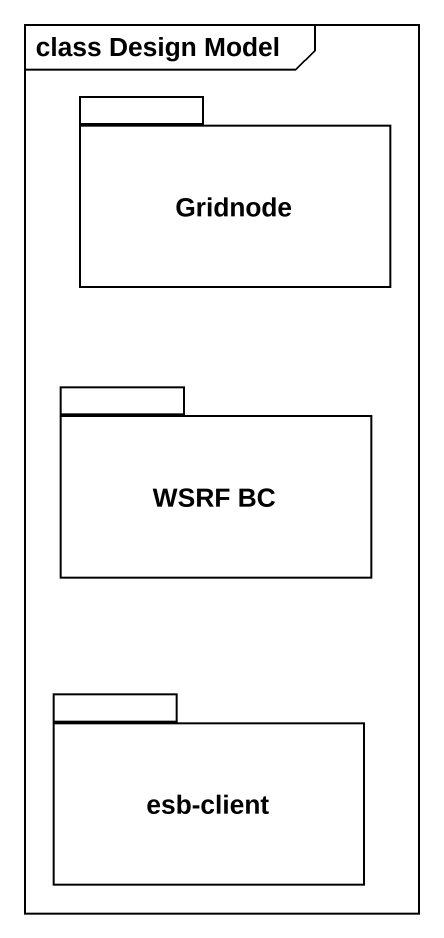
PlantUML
@startuml
mainframe class Design Model
package Gridnode {
}
package "WSRF BC" as WSRF_BC {
}
package "esb-client" as esb_client {
}
@enduml
